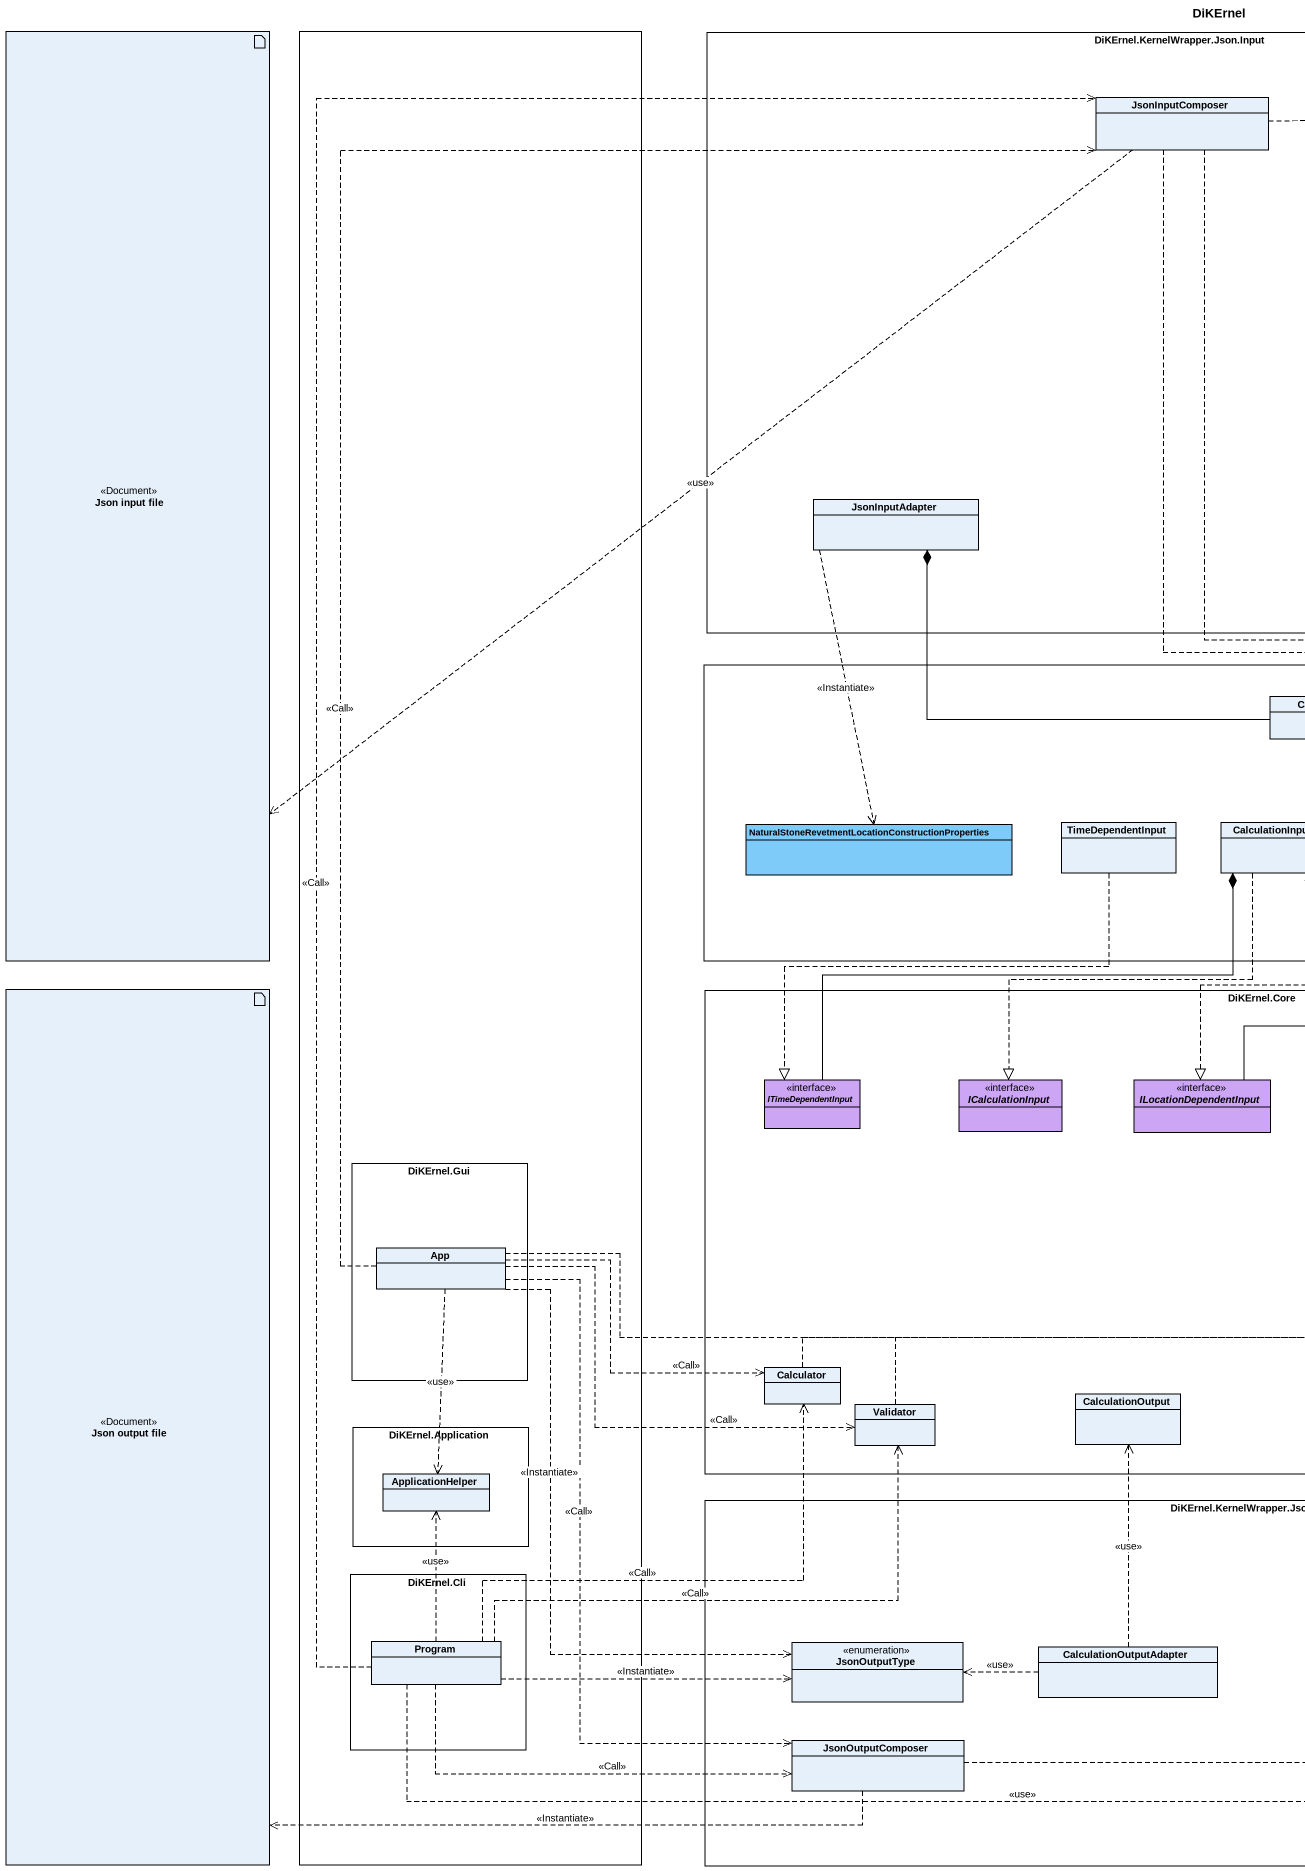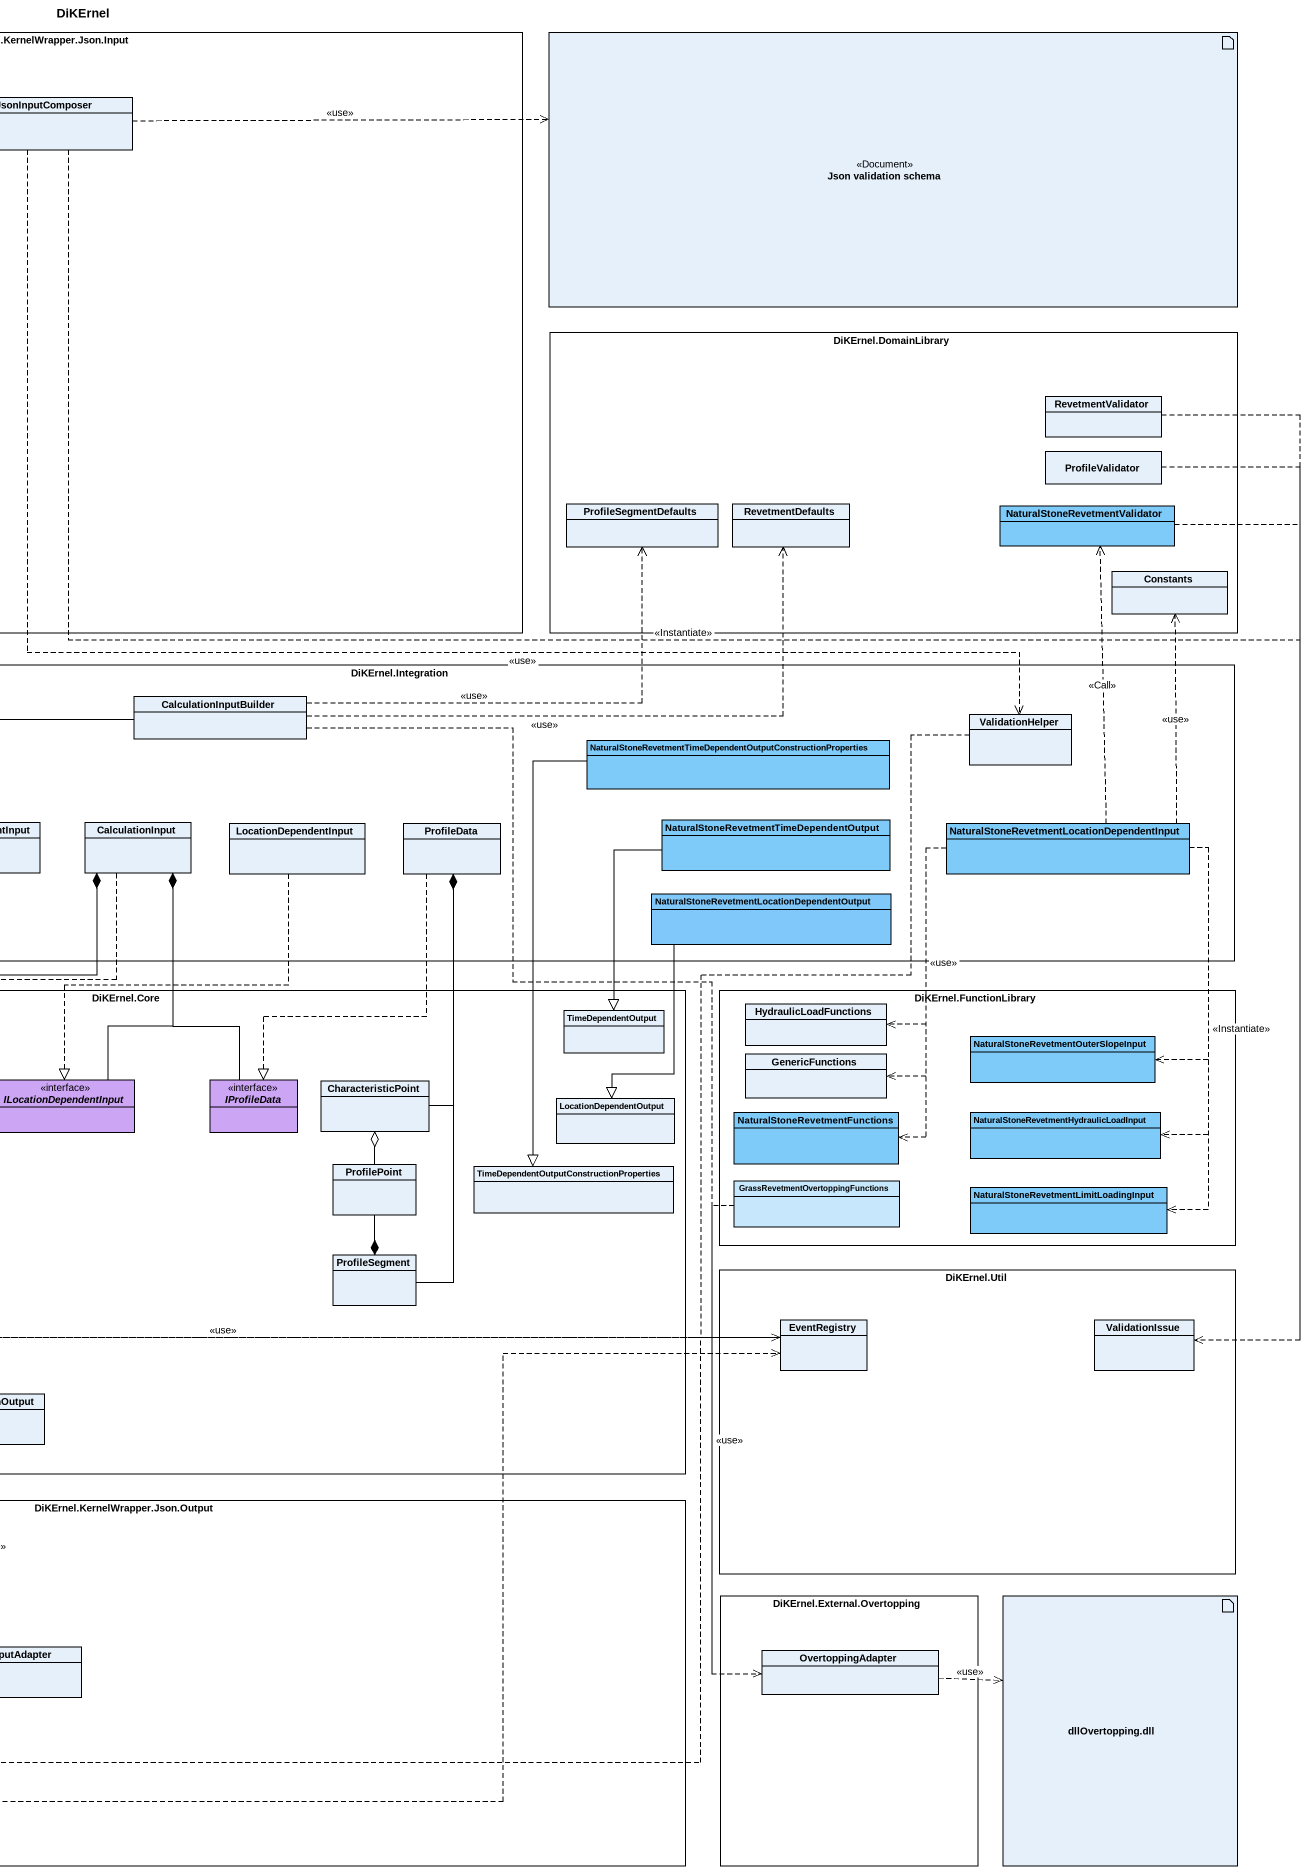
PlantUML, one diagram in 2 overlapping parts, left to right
@startuml
title DiKErnel
allowmixing
hide circle
hide empty members
artifact "Json input file" as Json_input_file <<Document>>
rectangle " " as rectangle1 {
  rectangle "DiKErnel.Gui" as DiKErnel_Gui {
    class App
  }
  rectangle "DiKErnel.Application" as DiKErnel_Application {
    class ApplicationHelper
  }
  rectangle "DiKErnel.Cli" as DiKErnel_Cli {
    class Program
  }
}
rectangle "DiKErnel.KernelWrapper.Json.Input" as DiKErnel_KernelWrapper_Json {
  class JsonInputComposer
  class JsonInputAdapter
}
artifact "Json validation schema" as Json_validation_schema <<Document>>
rectangle "DiKErnel.DomainLibrary" as DiKErnel_DomainLibrary {
  class RevetmentValidator
  class ProfileValidator
  class ProfileSegmentDefaults
  class RevetmentDefaults
  class "NaturalStoneRevetmentValidator" as NaturalStoneRevetmentValidat #7ECAF9
  class Constants
}
rectangle "DiKErnel.Integration" as DiKErnel_Integration {
  class CalculationInputBuilder
  class ValidationHelper
  class "NaturalStoneRevetmentTimeDependentOutputConstructionProperties" as NaturalStoneRevetmentTimeDep #7ECAF9
  class "NaturalStoneRevetmentLocationConstructionProperties" as NaturalStoneRevetmentLocatio #7ECAF9
  class TimeDependentInput
  class CalculationInput
  class LocationDependentInput
  class ProfileData
  class "NaturalStoneRevetmentTimeDependentOutput" as NaturalStoneRevetmentTimeDep_2 #7ECAF9
  class "NaturalStoneRevetmentLocationDependentInput" as NaturalStoneRevetmentLocatio_2 #7ECAF9
  class "NaturalStoneRevetmentLocationDependentOutput" as NaturalStoneRevetmentLocatio_3 #7FC8F9
}
artifact "Json output file" as Json_output_file <<Document>>
rectangle "DiKErnel.Core" as DiKErnel_Core {
  class TimeDependentOutput
  interface ITimeDependentInput #CDA5F5
  interface ICalculationInput #CDA5F5
  interface ILocationDependentInput #CDA5F5
  interface IProfileData #CDA5F5
  class CharacteristicPoint
  class LocationDependentOutput
  class ProfilePoint
  class "TimeDependentOutputConstructionProperties" as TimeDependentOutputConstruct
  class ProfileSegment
  class Calculator
  class CalculationOutput
  class Validator
}
rectangle "DiKErnel.FunctionLibrary" as DiKErnel_FunctionLibrary {
  class HydraulicLoadFunctions
  class GenericFunctions
  class "NaturalStoneRevetmentOuterSlopeInput" as NaturalStoneRevetmentOuterSl #7ECAF9
  class "NaturalStoneRevetmentFunctions" as NaturalStoneRevetmentFunctio #7ECAF9
  class "NaturalStoneRevetmentHydraulicLoadInput" as NaturalStoneRevetmentHydraul #7ECAF9
  class "GrassRevetmentOvertoppingFunctions" as GrassRevetmentOvertoppingFun #C6E7FC
  class "NaturalStoneRevetmentLimitLoadingInput" as NaturalStoneRevetmentLimitLo #7ECAF9
}
rectangle "DiKErnel.Util" as DiKErnel_Util {
  class EventRegistry
  class ValidationIssue
}
rectangle "DiKErnel.KernelWrapper.Json.Output" as DiKErnel_KernelWrapper_Json_2 {
  enum JsonOutputType
  class CalculationOutputAdapter
  class JsonOutputComposer
}
rectangle "DiKErnel.External.Overtopping" as DiKErnel_External {
  class OvertoppingAdapter
}
artifact "dllOvertopping.dll" as dllOvertopping_dll
JsonInputComposer .left.> Json_input_file : <<use>>
JsonInputComposer .right.> Json_validation_schema : <<use>>
JsonInputComposer ..> ValidationHelper : <<use>>
JsonInputComposer ..> ValidationIssue : <<Instantiate>>
RevetmentValidator ..> ValidationIssue
ProfileValidator ..> ValidationIssue
JsonInputAdapter ..> NaturalStoneRevetmentLocatio : <<Instantiate>>
NaturalStoneRevetmentValidat ..> ValidationIssue
CalculationInputBuilder -left-* JsonInputAdapter
CalculationInputBuilder .right.> ProfileSegmentDefaults : <<use>>
CalculationInputBuilder .right.> RevetmentDefaults : <<use>>
CalculationInputBuilder ..> OvertoppingAdapter
ValidationHelper ..> EventRegistry
NaturalStoneRevetmentTimeDep --|> TimeDependentOutputConstruct
TimeDependentInput ..|> ITimeDependentInput
CalculationInput *-left- ITimeDependentInput
CalculationInput ..|> ICalculationInput
CalculationInput *-- ILocationDependentInput
CalculationInput *-- IProfileData
LocationDependentInput ..|> ILocationDependentInput
ProfileData ..|> IProfileData
ProfileData *-- CharacteristicPoint
ProfileData *-- ProfileSegment
NaturalStoneRevetmentTimeDep_2 --|> TimeDependentOutput
NaturalStoneRevetmentLocatio_2 .up.> NaturalStoneRevetmentValidat : <<Call>>
NaturalStoneRevetmentLocatio_2 .up.> Constants : <<use>>
NaturalStoneRevetmentLocatio_2 ..> HydraulicLoadFunctions
NaturalStoneRevetmentLocatio_2 ..> GenericFunctions : <<use>>
NaturalStoneRevetmentLocatio_2 ..> NaturalStoneRevetmentOuterSl
NaturalStoneRevetmentLocatio_2 ..> NaturalStoneRevetmentFunctio
NaturalStoneRevetmentLocatio_2 ..> NaturalStoneRevetmentHydraul
NaturalStoneRevetmentLocatio_2 ..> NaturalStoneRevetmentLimitLo : <<Instantiate>>
NaturalStoneRevetmentLocatio_3 --|> LocationDependentOutput
ProfilePoint -up-o CharacteristicPoint
GrassRevetmentOvertoppingFun ..> OvertoppingAdapter : <<use>>
App .up.> JsonInputComposer : <<Call>>
App .right.> EventRegistry
App .right.> Calculator : <<Call>>
App .right.> Validator : <<Call>>
App ..> ApplicationHelper : <<use>>
App ..> JsonOutputType : <<Instantiate>>
App ..> JsonOutputComposer : <<Call>>
ProfileSegment *-up- ProfilePoint
Calculator .right.> EventRegistry : <<use>>
Validator .right.> EventRegistry
Program .up.> JsonInputComposer : <<Call>>
Program .right.> EventRegistry : <<use>>
Program .up.> Calculator : <<Call>>
Program .right.> Validator : <<Call>>
Program .up.> ApplicationHelper : <<use>>
Program .right.> JsonOutputType : <<Instantiate>>
Program .right.> JsonOutputComposer : <<Call>>
CalculationOutputAdapter .up.> CalculationOutput : <<use>>
CalculationOutputAdapter .left.> JsonOutputType : <<use>>
OvertoppingAdapter .right.> dllOvertopping_dll : <<use>>
JsonOutputComposer .left.> Json_output_file : <<Instantiate>>
JsonOutputComposer .right.> EventRegistry
@enduml
